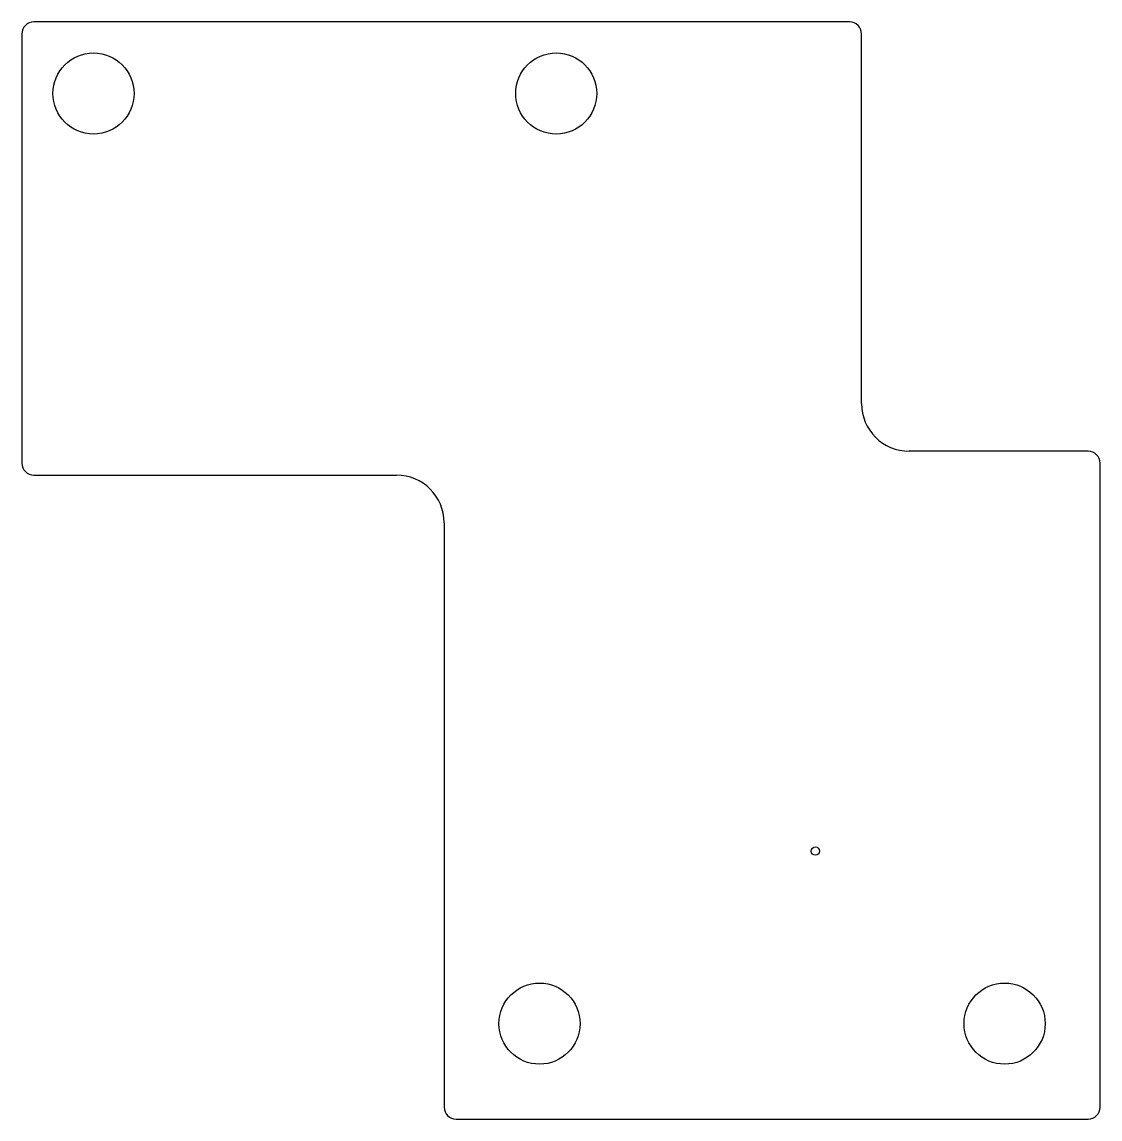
# Model space of a CAD drawing. Header units: millimetres. Extents: x -8.3 to 36.9, y -60.3 to -14.3.
import ezdxf

# ---------------------------------------------------------------- set-up
doc = ezdxf.new("R2010")
doc.units = ezdxf.units.MM

msp = doc.modelspace()

# ---------------------------------------------------------------- linework, layer by layer
at = {"color": 7, "linetype": 'Continuous', "lineweight": 25}
for p, q in [((26.373, -14.267), (-7.827, -14.267)), ((-8.327, -14.767), (-8.327, -32.767)), ((26.873, -30.267), (26.873, -14.767)), ((36.373, -32.267), (28.873, -32.267)), ((36.873, -59.767), (36.873, -32.767)), ((-7.827, -33.267), (7.373, -33.267)), ((9.373, -35.267), (9.373, -59.767)), ((9.873, -60.267), (36.373, -60.267))]:
    msp.add_line(p, q, dxfattribs=at)
for centre, radius in [((-5.327, -17.267), 1.7), ((14.073, -17.267), 1.7), ((24.938, -49.032), 0.175), ((13.373, -56.267), 1.7), ((32.873, -56.267), 1.7)]:
    msp.add_circle(centre, radius, dxfattribs=at)
for centre, radius, start, end in [((-7.827, -14.767), 0.5, 90, 180), ((26.373, -14.767), 0.5, 0, 90), ((28.873, -30.267), 2, 180, 270), ((36.373, -32.767), 0.5, 0, 90), ((-7.827, -32.767), 0.5, 180, 270), ((7.373, -35.267), 2, 0, 90), ((9.873, -59.767), 0.5, 180, 270), ((36.373, -59.767), 0.5, 270, 0)]:
    msp.add_arc(centre, radius, start, end, dxfattribs=at)

doc.saveas('drawing.dxf')
